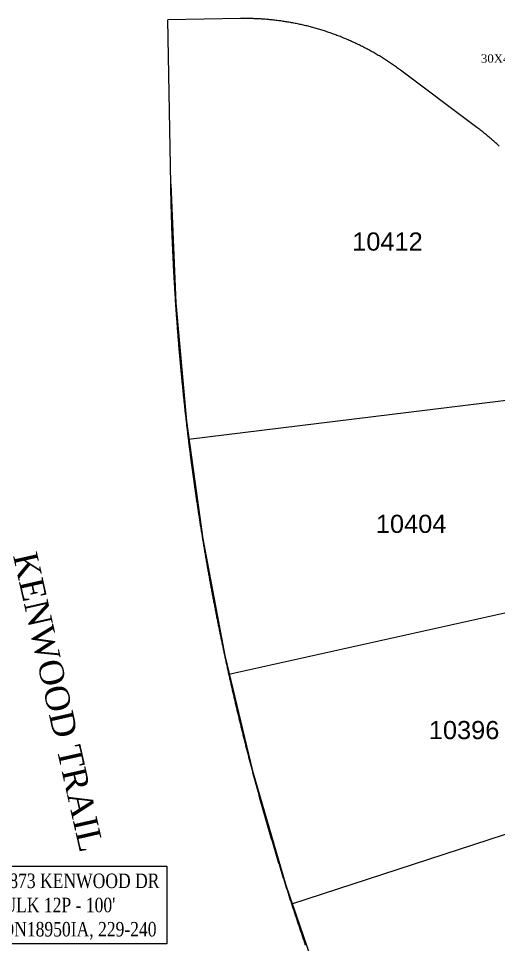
# Model space of a CAD drawing. Header units: feet. Extents: x 865220 to 2821149, y -2240498 to 944432.
# Drawn here: x 2812478.8 to 2812677.1, y 940133.6 to 940516.1 of the extents above; entities that cross this region are included whole.
import ezdxf
from ezdxf import colors
from ezdxf.entities.mleader import LeaderData, LeaderLine
from ezdxf.enums import TextEntityAlignment as Align
from ezdxf.math import Vec2, Vec3

# ---------------------------------------------------------------- set-up
doc = ezdxf.new("R2010")
doc.units = ezdxf.units.FT
doc.header["$LTSCALE"] = 0.015
doc.header["$MEASUREMENT"] = 0
for name, color, linetype in [('Dakota County Addresses', 7, 'Continuous'), ('Dakota County Parcels', 7, 'Continuous'), ('DETAIL', 7, 'Continuous'), ('STREET NAME', 7, 'Continuous'), ('TERMINALS', 7, 'Continuous')]:
    doc.layers.add(name, color=color, linetype=linetype)
doc.styles.add('Dimensions 100', font='arial.ttf')
doc.styles.add('SIMPLEX', font='times.ttf', dxfattribs={"width": 0.8})
doc.styles.get("Standard").update_dxf_attribs({"font": 'times.ttf'})

# ---------------------------------------------------------------- blocks, each defined once
blk = doc.blocks.new('ACMAP_ANN_TEMPLATE_Dakota County Addresses')
at = {"layer": 'Dakota County Addresses', "style": 'Dimensions 100'}
blk.add_attdef('DakotaCountyAddress', text='', height=50, dxfattribs=at).set_placement((0, 0), align=Align.CENTER)

msp = doc.modelspace()

# ---------------------------------------------------------------- linework, layer by layer
at = {"layer": 'Dakota County Parcels', "lineweight": 5}
for p, q in [((2812570.51, 940516.05), (2812540.51, 940515.52)), ((2812541.71, 940447.65), (2812540.51, 940515.52)), ((2812667.63, 940471.53), (2812636.59, 940494.73)), ((2812549.07, 940342.37), (2812717.81, 940363)), ((2812565.74, 940245.34), (2812731.69, 940282.21)), ((2812591.72, 940150.38), (2812753.33, 940203.13))]:
    msp.add_line(p, q, dxfattribs=at)
for points in [[(2812636.59, 940494.73), (2812636.19, 940495.03), (2812635.79, 940495.33), (2812635.39, 940495.62), (2812634.98, 940495.91), (2812634.57, 940496.21), (2812634.17, 940496.49), (2812633.76, 940496.78), (2812633.35, 940497.07), (2812632.93, 940497.35), (2812632.52, 940497.63), (2812632.11, 940497.91), (2812631.69, 940498.19), (2812631.27, 940498.46), (2812630.85, 940498.74), (2812630.43, 940499.01), (2812630.01, 940499.28), (2812629.59, 940499.55), (2812629.17, 940499.81), (2812628.74, 940500.08), (2812628.32, 940500.34), (2812627.89, 940500.6), (2812627.46, 940500.85), (2812627.03, 940501.11), (2812626.6, 940501.36), (2812626.17, 940501.62), (2812625.74, 940501.87), (2812625.3, 940502.11), (2812624.87, 940502.36), (2812624.43, 940502.6), (2812623.99, 940502.84), (2812623.55, 940503.08), (2812623.11, 940503.32), (2812622.67, 940503.56), (2812622.23, 940503.79), (2812621.79, 940504.02), (2812621.34, 940504.25), (2812620.9, 940504.48), (2812620.45, 940504.7), (2812620, 940504.93), (2812619.55, 940505.15), (2812619.11, 940505.37), (2812618.65, 940505.58), (2812618.2, 940505.8), (2812617.75, 940506.01), (2812617.3, 940506.22), (2812616.84, 940506.43), (2812616.39, 940506.63), (2812615.93, 940506.84), (2812615.47, 940507.04), (2812615.02, 940507.24), (2812614.56, 940507.44), (2812614.1, 940507.63), (2812613.63, 940507.83), (2812613.17, 940508.02), (2812612.71, 940508.21), (2812612.25, 940508.39), (2812611.78, 940508.58), (2812611.32, 940508.76), (2812610.85, 940508.94), (2812610.38, 940509.12), (2812609.91, 940509.29), (2812609.45, 940509.47), (2812608.98, 940509.64), (2812608.51, 940509.81), (2812608.04, 940509.98), (2812607.56, 940510.14), (2812607.09, 940510.3), (2812606.62, 940510.47), (2812606.14, 940510.62), (2812605.67, 940510.78), (2812605.19, 940510.93), (2812604.72, 940511.09), (2812604.24, 940511.24), (2812603.76, 940511.38), (2812603.28, 940511.53), (2812602.8, 940511.67), (2812602.32, 940511.81), (2812601.84, 940511.95), (2812601.36, 940512.09), (2812600.88, 940512.22), (2812600.4, 940512.35), (2812599.92, 940512.48), (2812599.43, 940512.61), (2812598.95, 940512.73), (2812598.46, 940512.86), (2812597.98, 940512.98), (2812597.49, 940513.09), (2812597.01, 940513.21), (2812596.52, 940513.32), (2812596.03, 940513.43), (2812595.54, 940513.54), (2812595.06, 940513.65), (2812594.57, 940513.75), (2812594.08, 940513.86), (2812593.59, 940513.96), (2812593.1, 940514.05), (2812592.61, 940514.15), (2812592.11, 940514.24), (2812591.62, 940514.33), (2812591.13, 940514.42), (2812590.64, 940514.51), (2812590.15, 940514.59), (2812589.65, 940514.67), (2812589.16, 940514.75), (2812588.66, 940514.83), (2812588.17, 940514.9), (2812587.68, 940514.98), (2812587.18, 940515.05), (2812586.69, 940515.11), (2812586.19, 940515.18), (2812585.69, 940515.24), (2812585.2, 940515.3), (2812584.7, 940515.36), (2812584.2, 940515.42), (2812583.71, 940515.47), (2812583.21, 940515.52), (2812582.71, 940515.57), (2812582.21, 940515.62), (2812581.72, 940515.66), (2812581.22, 940515.71), (2812580.72, 940515.75), (2812580.22, 940515.78), (2812579.72, 940515.82), (2812579.22, 940515.85), (2812578.73, 940515.88), (2812578.23, 940515.91), (2812577.73, 940515.94), (2812577.23, 940515.96), (2812576.73, 940515.98), (2812576.23, 940516), (2812575.73, 940516.02), (2812575.23, 940516.03), (2812574.73, 940516.04), (2812574.23, 940516.05), (2812573.73, 940516.06), (2812573.23, 940516.06), (2812572.73, 940516.07), (2812572.23, 940516.07), (2812571.73, 940516.07), (2812571.23, 940516.06), (2812570.51, 940516.05)], [(2812677.4, 940463.38), (2812677.04, 940463.72), (2812676.67, 940464.06), (2812676.3, 940464.39), (2812675.93, 940464.73), (2812675.55, 940465.06), (2812675.18, 940465.39), (2812674.81, 940465.72), (2812674.43, 940466.05), (2812674.05, 940466.38), (2812673.67, 940466.7), (2812673.29, 940467.03), (2812672.91, 940467.35), (2812672.52, 940467.67), (2812672.14, 940467.99), (2812671.75, 940468.31), (2812671.36, 940468.62), (2812670.98, 940468.94), (2812670.59, 940469.25), (2812670.19, 940469.56), (2812669.8, 940469.87), (2812669.41, 940470.18), (2812669.01, 940470.48), (2812668.61, 940470.79), (2812668.22, 940471.09), (2812667.63, 940471.53)], [(2812549.07, 940342.37), (2812549.01, 940342.86), (2812548.95, 940343.36), (2812548.89, 940343.86), (2812548.83, 940344.35), (2812548.77, 940344.85), (2812548.71, 940345.35), (2812548.65, 940345.84), (2812548.59, 940346.34), (2812548.53, 940346.84), (2812548.48, 940347.33), (2812548.42, 940347.83), (2812548.36, 940348.32), (2812548.3, 940348.82), (2812548.24, 940349.32), (2812548.19, 940349.81), (2812548.13, 940350.31), (2812548.07, 940350.81), (2812548.02, 940351.3), (2812547.96, 940351.8), (2812547.91, 940352.3), (2812547.85, 940352.8), (2812547.79, 940353.29), (2812547.74, 940353.79), (2812547.68, 940354.29), (2812547.63, 940354.78), (2812547.57, 940355.28), (2812547.52, 940355.78), (2812547.47, 940356.27), (2812547.41, 940356.77), (2812547.36, 940357.27), (2812547.31, 940357.77), (2812547.25, 940358.26), (2812547.2, 940358.76), (2812547.15, 940359.26), (2812547.1, 940359.75), (2812547.04, 940360.25), (2812546.99, 940360.75), (2812546.94, 940361.25), (2812546.89, 940361.74), (2812546.84, 940362.24), (2812546.79, 940362.74), (2812546.74, 940363.23), (2812546.69, 940363.73), (2812546.64, 940364.23), (2812546.59, 940364.73), (2812546.54, 940365.22), (2812546.49, 940365.72), (2812546.44, 940366.22), (2812546.39, 940366.72), (2812546.34, 940367.21), (2812546.29, 940367.71), (2812546.24, 940368.21), (2812546.2, 940368.71), (2812546.15, 940369.21), (2812546.1, 940369.7), (2812546.05, 940370.2), (2812546.01, 940370.7), (2812545.96, 940371.2), (2812545.91, 940371.69), (2812545.87, 940372.19), (2812545.82, 940372.69), (2812545.78, 940373.19), (2812545.73, 940373.69), (2812545.69, 940374.18), (2812545.64, 940374.68), (2812545.6, 940375.18), (2812545.55, 940375.68), (2812545.51, 940376.18), (2812545.46, 940376.67), (2812545.42, 940377.17), (2812545.38, 940377.67), (2812545.33, 940378.17), (2812545.29, 940378.67), (2812545.25, 940379.16), (2812545.21, 940379.66), (2812545.16, 940380.16), (2812545.12, 940380.66), (2812545.08, 940381.16), (2812545.04, 940381.65), (2812545, 940382.15), (2812544.96, 940382.65), (2812544.92, 940383.15), (2812544.87, 940383.65), (2812544.83, 940384.15), (2812544.79, 940384.64), (2812544.75, 940385.14), (2812544.72, 940385.64), (2812544.68, 940386.14), (2812544.64, 940386.64), (2812544.6, 940387.14), (2812544.56, 940387.63), (2812544.52, 940388.13), (2812544.48, 940388.63), (2812544.45, 940389.13), (2812544.41, 940389.63), (2812544.37, 940390.13), (2812544.33, 940390.63), (2812544.3, 940391.12), (2812544.26, 940391.62), (2812544.22, 940392.12), (2812544.19, 940392.62), (2812544.15, 940393.12), (2812544.12, 940393.62), (2812544.08, 940394.12), (2812544.05, 940394.61), (2812544.01, 940395.11), (2812543.98, 940395.61), (2812543.94, 940396.11), (2812543.91, 940396.61), (2812543.87, 940397.11), (2812543.84, 940397.61), (2812543.81, 940398.11), (2812543.77, 940398.61), (2812543.74, 940399.1), (2812543.71, 940399.6), (2812543.68, 940400.1), (2812543.64, 940400.6), (2812543.61, 940401.1), (2812543.58, 940401.6), (2812543.55, 940402.1), (2812543.52, 940402.6), (2812543.49, 940403.1), (2812543.46, 940403.59), (2812543.43, 940404.09), (2812543.4, 940404.59), (2812543.37, 940405.09), (2812543.34, 940405.59), (2812543.31, 940406.09), (2812543.28, 940406.59), (2812543.25, 940407.09), (2812543.22, 940407.59), (2812543.19, 940408.09), (2812543.16, 940408.59), (2812543.13, 940409.08), (2812543.11, 940409.58), (2812543.08, 940410.08), (2812543.05, 940410.58), (2812543.02, 940411.08), (2812543, 940411.58), (2812542.97, 940412.08), (2812542.95, 940412.58), (2812542.92, 940413.08), (2812542.89, 940413.58), (2812542.87, 940414.08), (2812542.84, 940414.58), (2812542.82, 940415.08), (2812542.79, 940415.57), (2812542.77, 940416.07), (2812542.74, 940416.57), (2812542.72, 940417.07), (2812542.7, 940417.57), (2812542.67, 940418.07), (2812542.65, 940418.57), (2812542.63, 940419.07), (2812542.6, 940419.57), (2812542.58, 940420.07), (2812542.56, 940420.57), (2812542.54, 940421.07), (2812542.51, 940421.57), (2812542.49, 940422.07), (2812542.47, 940422.57), (2812542.45, 940423.07), (2812542.43, 940423.57), (2812542.41, 940424.07), (2812542.39, 940424.56), (2812542.37, 940425.06), (2812542.35, 940425.56), (2812542.33, 940426.06), (2812542.31, 940426.56), (2812542.29, 940427.06), (2812542.27, 940427.56), (2812542.25, 940428.06), (2812542.23, 940428.56), (2812542.22, 940429.06), (2812542.2, 940429.56), (2812542.18, 940430.06), (2812542.16, 940430.56), (2812542.15, 940431.06), (2812542.13, 940431.56), (2812542.11, 940432.06), (2812542.1, 940432.56), (2812542.08, 940433.06), (2812542.06, 940433.56), (2812542.05, 940434.06), (2812542.03, 940434.56), (2812542.02, 940435.06), (2812542, 940435.56), (2812541.99, 940436.06), (2812541.97, 940436.56), (2812541.96, 940437.06), (2812541.94, 940437.56), (2812541.93, 940438.06), (2812541.92, 940438.56), (2812541.9, 940439.05), (2812541.89, 940439.55), (2812541.88, 940440.05), (2812541.87, 940440.55), (2812541.85, 940441.05), (2812541.84, 940441.55), (2812541.83, 940442.05), (2812541.82, 940442.55), (2812541.81, 940443.05), (2812541.8, 940443.55), (2812541.79, 940444.05), (2812541.77, 940444.55), (2812541.76, 940445.05), (2812541.75, 940445.55), (2812541.74, 940446.05), (2812541.73, 940446.55), (2812541.73, 940447.05), (2812541.71, 940447.65)], [(2812541.72, 940447.66), (2812543.78, 940398.65), (2812548.2, 940349.79), (2812554.97, 940301.2), (2812564.08, 940252.99), (2812575.51, 940205.29), (2812589.22, 940158.18), (2812605.19, 940111.8), (2812623.39, 940066.24), (2812643.75, 940021.61), (2812666.25, 939978.01), (2812690.83, 939935.56), (2812717.43, 939894.33), (2812745.98, 939854.44), (2812776.43, 939815.98), (2812808.7, 939779.03), (2812842.71, 939743.67), (2812878.39, 939710.01), (2812915.66, 939678.1), (2812954.42, 939648.03), (2812994.58, 939619.86)], [(2812565.74, 940245.34), (2812565.63, 940245.83), (2812565.53, 940246.31), (2812565.42, 940246.8), (2812565.31, 940247.29), (2812565.2, 940247.78), (2812565.1, 940248.27), (2812564.99, 940248.76), (2812564.88, 940249.24), (2812564.78, 940249.73), (2812564.67, 940250.22), (2812564.56, 940250.71), (2812564.46, 940251.2), (2812564.35, 940251.69), (2812564.25, 940252.18), (2812564.14, 940252.66), (2812564.04, 940253.15), (2812563.93, 940253.64), (2812563.83, 940254.13), (2812563.73, 940254.62), (2812563.62, 940255.11), (2812563.52, 940255.6), (2812563.41, 940256.09), (2812563.31, 940256.58), (2812563.21, 940257.07), (2812563.11, 940257.55), (2812563, 940258.04), (2812562.9, 940258.53), (2812562.8, 940259.02), (2812562.7, 940259.51), (2812562.6, 940260), (2812562.5, 940260.49), (2812562.4, 940260.98), (2812562.29, 940261.47), (2812562.19, 940261.96), (2812562.09, 940262.45), (2812561.99, 940262.94), (2812561.89, 940263.43), (2812561.8, 940263.92), (2812561.7, 940264.41), (2812561.6, 940264.9), (2812561.5, 940265.39), (2812561.4, 940265.88), (2812561.3, 940266.37), (2812561.2, 940266.86), (2812561.11, 940267.35), (2812561.01, 940267.84), (2812560.91, 940268.33), (2812560.81, 940268.82), (2812560.72, 940269.31), (2812560.62, 940269.8), (2812560.52, 940270.29), (2812560.43, 940270.79), (2812560.33, 940271.28), (2812560.24, 940271.77), (2812560.14, 940272.26), (2812560.05, 940272.75), (2812559.95, 940273.24), (2812559.86, 940273.73), (2812559.76, 940274.22), (2812559.67, 940274.71), (2812559.58, 940275.2), (2812559.48, 940275.69), (2812559.39, 940276.19), (2812559.3, 940276.68), (2812559.2, 940277.17), (2812559.11, 940277.66), (2812559.02, 940278.15), (2812558.93, 940278.64), (2812558.83, 940279.13), (2812558.74, 940279.62), (2812558.65, 940280.12), (2812558.56, 940280.61), (2812558.47, 940281.1), (2812558.38, 940281.59), (2812558.29, 940282.08), (2812558.2, 940282.57), (2812558.11, 940283.07), (2812558.02, 940283.56), (2812557.93, 940284.05), (2812557.84, 940284.54), (2812557.75, 940285.03), (2812557.66, 940285.53), (2812557.57, 940286.02), (2812557.48, 940286.51), (2812557.4, 940287), (2812557.31, 940287.49), (2812557.22, 940287.99), (2812557.13, 940288.48), (2812557.05, 940288.97), (2812556.96, 940289.46), (2812556.87, 940289.96), (2812556.79, 940290.45), (2812556.7, 940290.94), (2812556.61, 940291.43), (2812556.53, 940291.93), (2812556.44, 940292.42), (2812556.36, 940292.91), (2812556.27, 940293.4), (2812556.19, 940293.9), (2812556.1, 940294.39), (2812556.02, 940294.88), (2812555.94, 940295.37), (2812555.85, 940295.87), (2812555.77, 940296.36), (2812555.69, 940296.85), (2812555.6, 940297.35), (2812555.52, 940297.84), (2812555.44, 940298.33), (2812555.35, 940298.83), (2812555.27, 940299.32), (2812555.19, 940299.81), (2812555.11, 940300.31), (2812555.03, 940300.8), (2812554.95, 940301.29), (2812554.87, 940301.79), (2812554.79, 940302.28), (2812554.71, 940302.77), (2812554.63, 940303.27), (2812554.55, 940303.76), (2812554.47, 940304.25), (2812554.39, 940304.75), (2812554.31, 940305.24), (2812554.23, 940305.73), (2812554.15, 940306.23), (2812554.07, 940306.72), (2812553.99, 940307.22), (2812553.92, 940307.71), (2812553.84, 940308.2), (2812553.76, 940308.7), (2812553.68, 940309.19), (2812553.61, 940309.68), (2812553.53, 940310.18), (2812553.45, 940310.67), (2812553.38, 940311.17), (2812553.3, 940311.66), (2812553.23, 940312.16), (2812553.15, 940312.65), (2812553.08, 940313.14), (2812553, 940313.64), (2812552.93, 940314.13), (2812552.85, 940314.63), (2812552.78, 940315.12), (2812552.7, 940315.62), (2812552.63, 940316.11), (2812552.56, 940316.6), (2812552.48, 940317.1), (2812552.41, 940317.59), (2812552.34, 940318.09), (2812552.26, 940318.58), (2812552.19, 940319.08), (2812552.12, 940319.57), (2812552.05, 940320.07), (2812551.98, 940320.56), (2812551.91, 940321.06), (2812551.83, 940321.55), (2812551.76, 940322.05), (2812551.69, 940322.54), (2812551.62, 940323.04), (2812551.55, 940323.53), (2812551.48, 940324.03), (2812551.41, 940324.52), (2812551.34, 940325.02), (2812551.27, 940325.51), (2812551.21, 940326.01), (2812551.14, 940326.5), (2812551.07, 940327), (2812551, 940327.49), (2812550.93, 940327.99), (2812550.87, 940328.48), (2812550.8, 940328.98), (2812550.73, 940329.47), (2812550.66, 940329.97), (2812550.6, 940330.47), (2812550.53, 940330.96), (2812550.46, 940331.46), (2812550.4, 940331.95), (2812550.33, 940332.45), (2812550.27, 940332.94), (2812550.2, 940333.44), (2812550.14, 940333.93), (2812550.07, 940334.43), (2812550.01, 940334.93), (2812549.94, 940335.42), (2812549.88, 940335.92), (2812549.82, 940336.41), (2812549.75, 940336.91), (2812549.69, 940337.41), (2812549.63, 940337.9), (2812549.56, 940338.4), (2812549.5, 940338.89), (2812549.44, 940339.39), (2812549.38, 940339.89), (2812549.32, 940340.38), (2812549.25, 940340.88), (2812549.19, 940341.37), (2812549.13, 940341.87), (2812549.07, 940342.37)], [(2812591.72, 940150.38), (2812591.57, 940150.85), (2812591.41, 940151.33), (2812591.26, 940151.8), (2812591.11, 940152.28), (2812590.95, 940152.75), (2812590.8, 940153.23), (2812590.64, 940153.7), (2812590.49, 940154.18), (2812590.34, 940154.66), (2812590.18, 940155.13), (2812590.03, 940155.61), (2812589.88, 940156.08), (2812589.73, 940156.56), (2812589.58, 940157.04), (2812589.42, 940157.51), (2812589.27, 940157.99), (2812589.12, 940158.47), (2812588.97, 940158.94), (2812588.82, 940159.42), (2812588.67, 940159.9), (2812588.52, 940160.37), (2812588.37, 940160.85), (2812588.22, 940161.33), (2812588.07, 940161.8), (2812587.92, 940162.28), (2812587.77, 940162.76), (2812587.62, 940163.24), (2812587.47, 940163.71), (2812587.32, 940164.19), (2812587.18, 940164.67), (2812587.03, 940165.15), (2812586.88, 940165.62), (2812586.73, 940166.1), (2812586.59, 940166.58), (2812586.44, 940167.06), (2812586.29, 940167.53), (2812586.14, 940168.01), (2812586, 940168.49), (2812585.85, 940168.97), (2812585.71, 940169.45), (2812585.56, 940169.92), (2812585.42, 940170.4), (2812585.27, 940170.88), (2812585.13, 940171.36), (2812584.98, 940171.84), (2812584.84, 940172.32), (2812584.69, 940172.8), (2812584.55, 940173.27), (2812584.4, 940173.75), (2812584.26, 940174.23), (2812584.12, 940174.71), (2812583.97, 940175.19), (2812583.83, 940175.67), (2812583.69, 940176.15), (2812583.55, 940176.63), (2812583.4, 940177.11), (2812583.26, 940177.59), (2812583.12, 940178.07), (2812582.98, 940178.55), (2812582.84, 940179.02), (2812582.7, 940179.5), (2812582.56, 940179.98), (2812582.42, 940180.46), (2812582.28, 940180.94), (2812582.14, 940181.42), (2812582, 940181.9), (2812581.86, 940182.38), (2812581.72, 940182.86), (2812581.58, 940183.34), (2812581.44, 940183.82), (2812581.3, 940184.3), (2812581.16, 940184.79), (2812581.02, 940185.27), (2812580.89, 940185.75), (2812580.75, 940186.23), (2812580.61, 940186.71), (2812580.47, 940187.19), (2812580.34, 940187.67), (2812580.2, 940188.15), (2812580.06, 940188.63), (2812579.93, 940189.11), (2812579.79, 940189.59), (2812579.66, 940190.07), (2812579.52, 940190.56), (2812579.39, 940191.04), (2812579.25, 940191.52), (2812579.12, 940192), (2812578.98, 940192.48), (2812578.85, 940192.96), (2812578.71, 940193.44), (2812578.58, 940193.93), (2812578.45, 940194.41), (2812578.31, 940194.89), (2812578.18, 940195.37), (2812578.05, 940195.85), (2812577.91, 940196.34), (2812577.78, 940196.82), (2812577.65, 940197.3), (2812577.52, 940197.78), (2812577.39, 940198.26), (2812577.25, 940198.75), (2812577.12, 940199.23), (2812576.99, 940199.71), (2812576.86, 940200.19), (2812576.73, 940200.68), (2812576.6, 940201.16), (2812576.47, 940201.64), (2812576.34, 940202.13), (2812576.21, 940202.61), (2812576.08, 940203.09), (2812575.95, 940203.57), (2812575.82, 940204.06), (2812575.69, 940204.54), (2812575.57, 940205.02), (2812575.44, 940205.51), (2812575.31, 940205.99), (2812575.18, 940206.47), (2812575.06, 940206.96), (2812574.93, 940207.44), (2812574.8, 940207.92), (2812574.67, 940208.41), (2812574.55, 940208.89), (2812574.42, 940209.37), (2812574.3, 940209.86), (2812574.17, 940210.34), (2812574.04, 940210.83), (2812573.92, 940211.31), (2812573.79, 940211.79), (2812573.67, 940212.28), (2812573.54, 940212.76), (2812573.42, 940213.25), (2812573.3, 940213.73), (2812573.17, 940214.22), (2812573.05, 940214.7), (2812572.93, 940215.18), (2812572.8, 940215.67), (2812572.68, 940216.15), (2812572.56, 940216.64), (2812572.43, 940217.12), (2812572.31, 940217.61), (2812572.19, 940218.09), (2812572.07, 940218.58), (2812571.95, 940219.06), (2812571.83, 940219.55), (2812571.7, 940220.03), (2812571.58, 940220.52), (2812571.46, 940221), (2812571.34, 940221.49), (2812571.22, 940221.97), (2812571.1, 940222.46), (2812570.98, 940222.94), (2812570.86, 940223.43), (2812570.75, 940223.92), (2812570.63, 940224.4), (2812570.51, 940224.89), (2812570.39, 940225.37), (2812570.27, 940225.86), (2812570.15, 940226.34), (2812570.04, 940226.83), (2812569.92, 940227.32), (2812569.8, 940227.8), (2812569.68, 940228.29), (2812569.57, 940228.77), (2812569.45, 940229.26), (2812569.33, 940229.75), (2812569.22, 940230.23), (2812569.1, 940230.72), (2812568.99, 940231.21), (2812568.87, 940231.69), (2812568.76, 940232.18), (2812568.64, 940232.67), (2812568.53, 940233.15), (2812568.41, 940233.64), (2812568.3, 940234.13), (2812568.19, 940234.61), (2812568.07, 940235.1), (2812567.96, 940235.59), (2812567.85, 940236.07), (2812567.73, 940236.56), (2812567.62, 940237.05), (2812567.51, 940237.53), (2812567.4, 940238.02), (2812567.28, 940238.51), (2812567.17, 940239), (2812567.06, 940239.48), (2812566.95, 940239.97), (2812566.84, 940240.46), (2812566.73, 940240.95), (2812566.62, 940241.43), (2812566.51, 940241.92), (2812566.4, 940242.41), (2812566.29, 940242.9), (2812566.18, 940243.38), (2812566.07, 940243.87), (2812565.96, 940244.36), (2812565.85, 940244.85), (2812565.74, 940245.34)], [(2812597.46, 940133.32), (2812597.3, 940133.79), (2812597.13, 940134.26), (2812596.97, 940134.73), (2812596.81, 940135.21), (2812596.65, 940135.68), (2812596.48, 940136.15), (2812596.32, 940136.62), (2812596.16, 940137.1), (2812596, 940137.57), (2812595.84, 940138.04), (2812595.68, 940138.52), (2812595.52, 940138.99), (2812595.36, 940139.46), (2812595.19, 940139.94), (2812595.03, 940140.41), (2812594.87, 940140.88), (2812594.72, 940141.36), (2812594.56, 940141.83), (2812594.4, 940142.31), (2812594.24, 940142.78), (2812594.08, 940143.25), (2812593.92, 940143.73), (2812593.76, 940144.2), (2812593.6, 940144.68), (2812593.45, 940145.15), (2812593.29, 940145.63), (2812593.13, 940146.1), (2812592.97, 940146.57), (2812592.82, 940147.05), (2812592.66, 940147.52), (2812592.5, 940148), (2812592.35, 940148.47), (2812592.19, 940148.95), (2812592.04, 940149.42), (2812591.88, 940149.9), (2812591.72, 940150.38)]]:
    msp.add_lwpolyline(points, dxfattribs=at)

# ---------------------------------------------------------------- block references
at = {"layer": 'Dakota County Addresses', "lineweight": 5, "xscale": 0.15, "yscale": 0.15, "zscale": 0.15}
for p, values in [((2812631.25, 940420.21), {'DakotaCountyAddress': '10412'}), ((2812641.02, 940303.62), {'DakotaCountyAddress': '10404'}), ((2812662.9, 940218.44), {'DakotaCountyAddress': '10396'})]:
    msp.add_blockref('ACMAP_ANN_TEMPLATE_Dakota County Addresses', p, dxfattribs=at).add_auto_attribs(values)

# ---------------------------------------------------------------- texts
at = {"layer": 'STREET NAME', "lineweight": 5, "ltscale": 40, "insert": (2812486.26, 940296.5), "char_height": 10, "attachment_point": 1, "rotation": 282.7308}
msp.add_mtext('KENWOOD TRAIL', dxfattribs=at)

# ---------------------------------------------------------------- next in the draw order: texts
at = {"layer": 'TERMINALS', "lineweight": 5, "ltscale": 0.5, "insert": (2812467.77, 940162.94), "char_height": 6, "attachment_point": 1, "style": 'SIMPLEX', "bg_fill": 19, "box_fill_scale": 1.5, "bg_fill_color": 256, "bg_fill_transparency": 0}
msp.add_mtext("18873 KENWOOD DR\\PBULK 12P - 100'\\PPON18950IA, 229-240", dxfattribs=at)

# ---------------------------------------------------------------- next in the draw order: leaders
at = {"layer": 'DETAIL', "lineweight": 5, "ltscale": 5}
ml = msp.add_multileader_mtext('Standard', dxfattribs=at)
ml.set_content('30X48X36', color=256)
ml.set_leader_properties()
ml.build(insert=Vec2(0, 0))
ml.multileader.update_dxf_attribs({"has_text_frame": 1, "text_left_attachment_type": 2, "text_right_attachment_type": 2, "dogleg_length": 3})
ctx = ml.context
ctx.base_point, ctx.char_height, ctx.landing_gap_size, ctx.plane_origin = Vec3(2812668.84, 940499.52), 3.5, 1.5, Vec3(2812694.4, 940519.56)
ctx.left_attachment, ctx.right_attachment, ctx.text_align_type = 2, 2, 1
notes = []
notes.append((ctx, [(0, (1, 1, 0), (2812697.4, 940499.52), (-1, 0), 3, [(0, [(2812708.79, 940508.98)], 0, [])])]))
ctx.mtext.insert, ctx.mtext.alignment, ctx.mtext.flow_direction = Vec3(2812681.62, 940501.3), 2, 5
ctx.mtext.has_bg_fill, ctx.mtext.bg_color, ctx.mtext.bg_scale_factor, ctx.mtext.bg_transparency, ctx.mtext.use_window_bg_color = 1, -1027028792, 1.5, 0, 1
for ctx, leaders in notes:
    for number, flags, end, landing, length, lines in leaders:
        leader = LeaderData()
        leader.index, (leader.has_last_leader_line, leader.has_dogleg_vector, leader.attachment_direction) = number, flags
        leader.last_leader_point, leader.dogleg_vector, leader.dogleg_length = Vec3(end), Vec3(landing), length
        for number, points, colour, breaks in lines:
            line = LeaderLine()
            line.index, line.vertices, line.color, line.breaks = number, Vec3.list(points), colors.encode_raw_color(colour), breaks
            leader.lines.append(line)
        ctx.leaders.append(leader)

doc.saveas('drawing.dxf')
